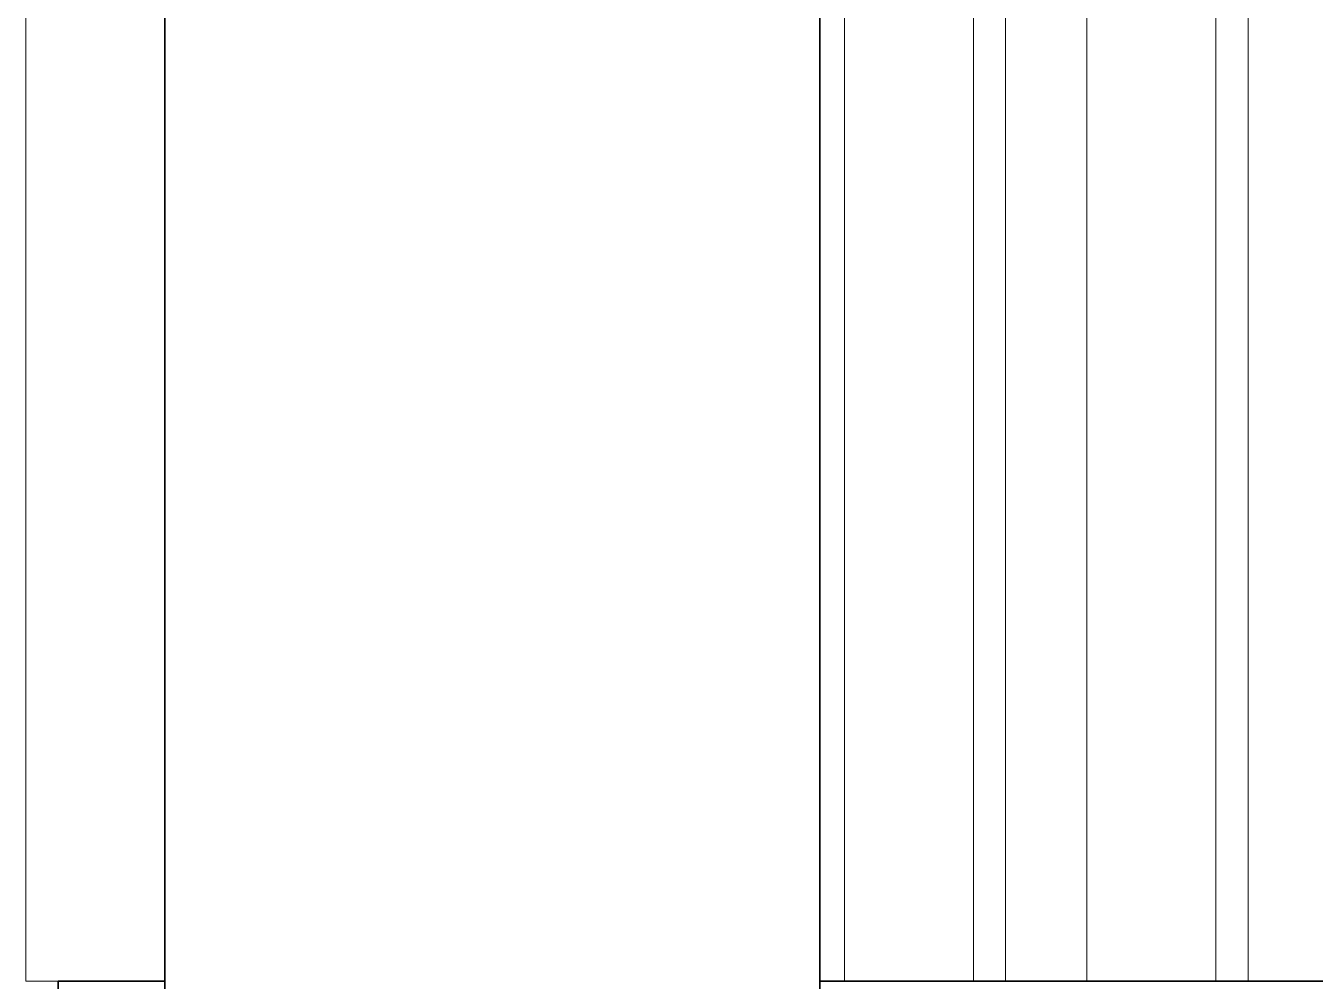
# Model space of a CAD drawing. Header units: millimetres. Extents: x 652554 to 1678317, y -308114 to 170803.
# Drawn here: x 746826 to 747026, y -95181 to -95032.8 of the extents above; entities that cross this region are included whole.
import ezdxf

# ---------------------------------------------------------------- set-up
doc = ezdxf.new("R2010")
doc.units = ezdxf.units.MM
for name, color, linetype, lineweight in [('A-GENM', 7, 'Continuous', 9), ('A-GLAZ-CURT', 7, 'Continuous', 9), ('A-GLAZ-CWMG', 7, 'Continuous', 35), ('E-LITE-EQPM', 7, 'Continuous', 35)]:
    doc.layers.add(name, color=color, linetype=linetype, lineweight=lineweight)

# ---------------------------------------------------------------- blocks, each defined once
blk = doc.blocks.new('DPA_CP_Entrance Louver Grill Vertical Z - Louver Grill Vertical Z-18398311-2241-01 ENTRANCE 2 ENLARGED ELEVATION 1')
at = {"layer": 'A-GLAZ-CURT', "color": 7}
for p, q in [((-632533.83, 105750), (-632567.38, 105750)), ((-632567.38, 105750), (-631997.49, 105750)), ((-632533.83, 105750), (-632490.53, 105750)), ((-632508.83, 105750), (-632533.83, 105750)), ((-631932.54, 105750), (-632533.83, 105750)), ((-632465.53, 105750), (-632508.83, 105750)), ((-632490.53, 105750), (-632465.53, 105750))]:
    blk.add_line(p, q, dxfattribs=at)
blk = doc.blocks.new('DPA_CP_Entrance Louver Grill Vertical Z - Louver Grill Vertical Z-18398376-2241-01 ENTRANCE 2 ENLARGED ELEVATION 1')
at = {"layer": 'A-GLAZ-CURT', "color": 7}
for p, q in [((-632567.38, 105750), (-632540.53, 105750)), ((-632540.53, 105750), (-632567.38, 105750)), ((-632540.53, 105750), (-632490.53, 105750)), ((-632490.53, 105750), (-632540.53, 105750)), ((-632540.53, 105750), (-632490.53, 105750)), ((-632490.53, 105750), (-632540.53, 105750))]:
    blk.add_line(p, q, dxfattribs=at)
blk = doc.blocks.new('DPA_CP_Entrance Louver Grill Vertical Z - Louver Grill Vertical Z-V8-2241-01 ENTRANCE 2 ENLARGED ELEVATION 1')
at = {"layer": 'A-GLAZ-CURT', "color": 7}
for p, q in [((-632690.53, 108525), (-632690.53, 105750)), ((-632690.53, 108525), (-632690.53, 105750)), ((-632668.98, 105750), (-632690.53, 105750)), ((-632690.53, 105750), (-632668.98, 105750)), ((-632567.38, 105750), (-632540.53, 105750)), ((-632540.53, 105750), (-632567.38, 105750)), ((-632540.53, 105750), (-632490.53, 105750)), ((-632490.53, 105750), (-632540.53, 105750)), ((-632540.53, 105750), (-632490.53, 105750)), ((-632490.53, 105750), (-632540.53, 105750))]:
    blk.add_line(p, q, dxfattribs=at)
blk = doc.blocks.new('DPA_CP_Entrance Louver Grill Vertical Z - Louver Grill Vertical Z-V9-2241-01 ENTRANCE 2 ENLARGED ELEVATION 1')
at = {"layer": 'A-GLAZ-CURT', "color": 7}
for p, q in [((-632690.53, 108525), (-632690.53, 105750)), ((-632690.53, 108525), (-632690.53, 105750)), ((-632690.53, 105750), (-632690.53, 108525)), ((-632690.53, 105750), (-632690.53, 108525)), ((-632668.98, 105750), (-632690.53, 105750)), ((-632690.53, 105750), (-632668.98, 105750)), ((-632668.98, 105750), (-632690.53, 105750)), ((-632690.53, 105750), (-632668.98, 105750)), ((-632567.38, 105750), (-632540.53, 105750)), ((-632540.53, 105750), (-632567.38, 105750)), ((-632540.53, 105750), (-632490.53, 105750)), ((-632490.53, 105750), (-632540.53, 105750)), ((-632540.53, 105750), (-632490.53, 105750)), ((-632490.53, 105750), (-632540.53, 105750))]:
    blk.add_line(p, q, dxfattribs=at)
blk = doc.blocks.new('DPA_CP_Entrance Louver Grill Vertical Z - Louver Grill Vertical Z-V15-2241-01 ENTRANCE 2 ENLARGED ELEVATION 1')
at = {"layer": 'A-GLAZ-CURT', "color": 7}
for p, q in [((-632690.53, 108525), (-632690.53, 105750)), ((-632690.53, 108525), (-632690.53, 105750)), ((-632690.53, 105750), (-632690.53, 108525)), ((-632690.53, 105750), (-632690.53, 108525)), ((-632668.98, 105750), (-632690.53, 105750)), ((-632690.53, 105750), (-632668.98, 105750)), ((-632668.98, 105750), (-632690.53, 105750)), ((-632690.53, 105750), (-632668.98, 105750)), ((-632567.38, 105750), (-632540.53, 105750)), ((-632540.53, 105750), (-632567.38, 105750)), ((-632540.53, 105750), (-632490.53, 105750)), ((-632490.53, 105750), (-632540.53, 105750)), ((-632540.53, 105750), (-632490.53, 105750)), ((-632490.53, 105750), (-632540.53, 105750))]:
    blk.add_line(p, q, dxfattribs=at)
blk = doc.blocks.new('GM_Louver Grill Vertical Z - Z Profile-12047552-2241-01 ENTRANCE 2 ENLARGED ELEVATION 1')
at = {"layer": 'A-GENM', "color": 7}
for p, q in [((-632187.62, 105750), (-632187.62, 108525)), ((-632167.62, 105750), (-632167.62, 108525)), ((-632162.62, 105750), (-632162.62, 108525)), ((-632162.62, 105750), (-632167.62, 105750)), ((-632167.62, 105750), (-632165.89, 105750)), ((-632165.89, 105750), (-632162.71, 105750)), ((-632162.71, 105750), (-632122.62, 105750)), ((-632122.54, 105750), (-632162.62, 105750)), ((-632122.62, 105750), (-632107.67, 105750)), ((-632109.4, 105750), (-632122.54, 105750))]:
    blk.add_line(p, q, dxfattribs=at)
blk = doc.blocks.new('GM_Louver Grill Vertical Z - Z Profile-V24-2241-01 ENTRANCE 2 ENLARGED ELEVATION 1')
at = {"layer": 'A-GENM', "color": 7}
for p, q in [((-632536.05, 105750), (-632567.38, 105750)), ((-632567.38, 105750), (-632536.14, 105750)), ((-632536.14, 105750), (-632521.19, 105750)), ((-632522.92, 105750), (-632536.05, 105750)), ((-632521.19, 105750), (-632522.92, 105750))]:
    blk.add_line(p, q, dxfattribs=at)
blk = doc.blocks.new('GM_Louver Grill Vertical Z - Z Profile-V25-2241-01 ENTRANCE 2 ENLARGED ELEVATION 1')
at = {"layer": 'A-GENM', "color": 7}
for p, q in [((-632560.51, 105750), (-632567.38, 105750)), ((-632567.38, 105750), (-632558.78, 105750)), ((-632558.78, 105750), (-632560.51, 105750))]:
    blk.add_line(p, q, dxfattribs=at)
blk = doc.blocks.new('GM_Louver Grill Vertical Z - Z Profile-V30-2241-01 ENTRANCE 2 ENLARGED ELEVATION 1')
at = {"layer": 'A-GENM', "color": 7}
for p, q in [((-632690.53, 105750), (-632690.53, 108525)), ((-632690.53, 105750), (-632690.53, 108525)), ((-632690.53, 105750), (-632690.53, 108525)), ((-632668.98, 105750), (-632690.53, 105750)), ((-632690.53, 105750), (-632688.53, 105750)), ((-632688.53, 105750), (-632668.98, 105750))]:
    blk.add_line(p, q, dxfattribs=at)
blk = doc.blocks.new('GM_Louver Grill Vertical Z - Z Profile-V31-2241-01 ENTRANCE 2 ENLARGED ELEVATION 1')
at = {"layer": 'A-GENM', "color": 7}
for p, q in [((-632690.53, 105750), (-632690.53, 108525)), ((-632683.9, 105750), (-632690.53, 105750)), ((-632688.53, 105750), (-632687.63, 105750))]:
    blk.add_line(p, q, dxfattribs=at)
blk = doc.blocks.new('Rectangular Mullion - Entrance Louver Top-15304691-2241-01 ENTRANCE 2 ENLARGED ELEVATION 1')
at = {"layer": 'A-GLAZ-CWMG', "color": 7}
for p, q in [((-631517.42, 105750), (-632490.53, 105750)), ((-632490.53, 105750), (-631517.42, 105750))]:
    blk.add_line(p, q, dxfattribs=at)
blk = doc.blocks.new('Rectangular Mullion - Entrance Louver Top-15305098-2241-01 ENTRANCE 2 ENLARGED ELEVATION 1')
at = {"layer": 'A-GLAZ-CWMG', "color": 7}
for p, q in [((-632685.53, 105750), (-632668.98, 105750)), ((-632685.53, 105750), (-632685.53, 105720)), ((-632567.38, 105750), (-632058.11, 105750))]:
    blk.add_line(p, q, dxfattribs=at)
blk = doc.blocks.new('Rectangular Mullion - Entrance Louver Top-15305099-2241-01 ENTRANCE 2 ENLARGED ELEVATION 1')
at = {"layer": 'A-GLAZ-CWMG', "color": 7}
for p, q in [((-632685.53, 105720), (-632685.53, 105750)), ((-632565.53, 105550), (-632565.53, 105600))]:
    blk.add_line(p, q, dxfattribs=at)
blk = doc.blocks.new('Rectangular Mullion - Entrance Louver Top-15305105-2241-01 ENTRANCE 2 ENLARGED ELEVATION 1')
at = {"layer": 'A-GLAZ-CWMG', "color": 7}
for p, q in [((-632567.38, 105750), (-632415.53, 105750)), ((-632565.53, 105600), (-632567.38, 105600)), ((-632565.53, 105550), (-632565.53, 105600)), ((-632415.53, 105550), (-632565.53, 105550))]:
    blk.add_line(p, q, dxfattribs=at)
blk = doc.blocks.new('ACM_L14 - LED Street Light Luminaire with Wide Light - PRA4-CB-8-V153-2241-01 ENTRANCE 2 ENLARGED ELEVATION 1')
at = {"layer": 'E-LITE-EQPM', "color": 7}
for p, q in [((-632668.98, 113220), (-632668.98, 101320)), ((-632567.38, 101320), (-632567.38, 113220))]:
    blk.add_line(p, q, dxfattribs=at)

msp = doc.modelspace()

# ---------------------------------------------------------------- block references
at = {"layer": 'A-GENM', "color": 7}
for name, p in [('GM_Louver Grill Vertical Z - Z Profile-V30-2241-01 ENTRANCE 2 ENLARGED ELEVATION 1', (1379516.5465, -200931.019)), ('GM_Louver Grill Vertical Z - Z Profile-V30-2241-01 ENTRANCE 2 ENLARGED ELEVATION 1', (1379516.5465, -200931.019)), ('GM_Louver Grill Vertical Z - Z Profile-V30-2241-01 ENTRANCE 2 ENLARGED ELEVATION 1', (1379516.5465, -200931.019)), ('GM_Louver Grill Vertical Z - Z Profile-V30-2241-01 ENTRANCE 2 ENLARGED ELEVATION 1', (1379516.5465, -200931.019)), ('GM_Louver Grill Vertical Z - Z Profile-V30-2241-01 ENTRANCE 2 ENLARGED ELEVATION 1', (1379516.5465, -200931.019)), ('GM_Louver Grill Vertical Z - Z Profile-V30-2241-01 ENTRANCE 2 ENLARGED ELEVATION 1', (1379516.5465, -200931.019)), ('GM_Louver Grill Vertical Z - Z Profile-V30-2241-01 ENTRANCE 2 ENLARGED ELEVATION 1', (1379516.5465, -200931.019)), ('GM_Louver Grill Vertical Z - Z Profile-V30-2241-01 ENTRANCE 2 ENLARGED ELEVATION 1', (1379516.5465, -200931.019)), ('GM_Louver Grill Vertical Z - Z Profile-V30-2241-01 ENTRANCE 2 ENLARGED ELEVATION 1', (1379516.5465, -200931.019)), ('GM_Louver Grill Vertical Z - Z Profile-V31-2241-01 ENTRANCE 2 ENLARGED ELEVATION 1', (1379516.5465, -200931.019)), ('GM_Louver Grill Vertical Z - Z Profile-V30-2241-01 ENTRANCE 2 ENLARGED ELEVATION 1', (1379516.5465, -200931.019)), ('GM_Louver Grill Vertical Z - Z Profile-V30-2241-01 ENTRANCE 2 ENLARGED ELEVATION 1', (1379516.5465, -200931.019)), ('GM_Louver Grill Vertical Z - Z Profile-V30-2241-01 ENTRANCE 2 ENLARGED ELEVATION 1', (1379516.5465, -200931.019)), ('GM_Louver Grill Vertical Z - Z Profile-V30-2241-01 ENTRANCE 2 ENLARGED ELEVATION 1', (1379516.5465, -200931.019)), ('GM_Louver Grill Vertical Z - Z Profile-V30-2241-01 ENTRANCE 2 ENLARGED ELEVATION 1', (1379516.5465, -200931.019)), ('GM_Louver Grill Vertical Z - Z Profile-V30-2241-01 ENTRANCE 2 ENLARGED ELEVATION 1', (1379516.5465, -200931.019)), ('GM_Louver Grill Vertical Z - Z Profile-V30-2241-01 ENTRANCE 2 ENLARGED ELEVATION 1', (1379516.5465, -200931.019)), ('GM_Louver Grill Vertical Z - Z Profile-V30-2241-01 ENTRANCE 2 ENLARGED ELEVATION 1', (1379516.5465, -200931.019)), ('GM_Louver Grill Vertical Z - Z Profile-V30-2241-01 ENTRANCE 2 ENLARGED ELEVATION 1', (1379516.5465, -200931.019)), ('GM_Louver Grill Vertical Z - Z Profile-V30-2241-01 ENTRANCE 2 ENLARGED ELEVATION 1', (1379516.5465, -200931.019)), ('GM_Louver Grill Vertical Z - Z Profile-V30-2241-01 ENTRANCE 2 ENLARGED ELEVATION 1', (1379516.5465, -200931.019)), ('GM_Louver Grill Vertical Z - Z Profile-V30-2241-01 ENTRANCE 2 ENLARGED ELEVATION 1', (1379516.5465, -200931.019)), ('GM_Louver Grill Vertical Z - Z Profile-V30-2241-01 ENTRANCE 2 ENLARGED ELEVATION 1', (1379516.5465, -200931.019)), ('GM_Louver Grill Vertical Z - Z Profile-V30-2241-01 ENTRANCE 2 ENLARGED ELEVATION 1', (1379516.5465, -200931.019)), ('GM_Louver Grill Vertical Z - Z Profile-V30-2241-01 ENTRANCE 2 ENLARGED ELEVATION 1', (1379516.5465, -200931.019)), ('GM_Louver Grill Vertical Z - Z Profile-V30-2241-01 ENTRANCE 2 ENLARGED ELEVATION 1', (1379516.5465, -200931.019)), ('GM_Louver Grill Vertical Z - Z Profile-V30-2241-01 ENTRANCE 2 ENLARGED ELEVATION 1', (1379516.5465, -200931.019)), ('GM_Louver Grill Vertical Z - Z Profile-V30-2241-01 ENTRANCE 2 ENLARGED ELEVATION 1', (1379516.5465, -200931.019)), ('GM_Louver Grill Vertical Z - Z Profile-V30-2241-01 ENTRANCE 2 ENLARGED ELEVATION 1', (1379516.5465, -200931.019)), ('GM_Louver Grill Vertical Z - Z Profile-V30-2241-01 ENTRANCE 2 ENLARGED ELEVATION 1', (1379516.5465, -200931.019)), ('GM_Louver Grill Vertical Z - Z Profile-V30-2241-01 ENTRANCE 2 ENLARGED ELEVATION 1', (1379516.5465, -200931.019)), ('GM_Louver Grill Vertical Z - Z Profile-V30-2241-01 ENTRANCE 2 ENLARGED ELEVATION 1', (1379516.5465, -200931.019)), ('GM_Louver Grill Vertical Z - Z Profile-V30-2241-01 ENTRANCE 2 ENLARGED ELEVATION 1', (1379516.5465, -200931.019)), ('GM_Louver Grill Vertical Z - Z Profile-V30-2241-01 ENTRANCE 2 ENLARGED ELEVATION 1', (1379516.5465, -200931.019)), ('GM_Louver Grill Vertical Z - Z Profile-V30-2241-01 ENTRANCE 2 ENLARGED ELEVATION 1', (1379516.5465, -200931.019)), ('GM_Louver Grill Vertical Z - Z Profile-V30-2241-01 ENTRANCE 2 ENLARGED ELEVATION 1', (1379516.5465, -200931.019)), ('GM_Louver Grill Vertical Z - Z Profile-V30-2241-01 ENTRANCE 2 ENLARGED ELEVATION 1', (1379516.5465, -200931.019)), ('GM_Louver Grill Vertical Z - Z Profile-V30-2241-01 ENTRANCE 2 ENLARGED ELEVATION 1', (1379516.5465, -200931.019)), ('GM_Louver Grill Vertical Z - Z Profile-V30-2241-01 ENTRANCE 2 ENLARGED ELEVATION 1', (1379516.5465, -200931.019)), ('GM_Louver Grill Vertical Z - Z Profile-V30-2241-01 ENTRANCE 2 ENLARGED ELEVATION 1', (1379516.5465, -200931.019)), ('GM_Louver Grill Vertical Z - Z Profile-V30-2241-01 ENTRANCE 2 ENLARGED ELEVATION 1', (1379516.5465, -200931.019)), ('GM_Louver Grill Vertical Z - Z Profile-V30-2241-01 ENTRANCE 2 ENLARGED ELEVATION 1', (1379516.5465, -200931.019)), ('GM_Louver Grill Vertical Z - Z Profile-V30-2241-01 ENTRANCE 2 ENLARGED ELEVATION 1', (1379516.5465, -200931.019)), ('GM_Louver Grill Vertical Z - Z Profile-V30-2241-01 ENTRANCE 2 ENLARGED ELEVATION 1', (1379516.5465, -200931.019)), ('GM_Louver Grill Vertical Z - Z Profile-V30-2241-01 ENTRANCE 2 ENLARGED ELEVATION 1', (1379516.5465, -200931.019)), ('GM_Louver Grill Vertical Z - Z Profile-V30-2241-01 ENTRANCE 2 ENLARGED ELEVATION 1', (1379516.5465, -200931.019)), ('GM_Louver Grill Vertical Z - Z Profile-V30-2241-01 ENTRANCE 2 ENLARGED ELEVATION 1', (1379516.5465, -200931.019)), ('GM_Louver Grill Vertical Z - Z Profile-V24-2241-01 ENTRANCE 2 ENLARGED ELEVATION 1', (1379516.5465, -200931.019)), ('GM_Louver Grill Vertical Z - Z Profile-V25-2241-01 ENTRANCE 2 ENLARGED ELEVATION 1', (1379516.5465, -200931.019)), ('GM_Louver Grill Vertical Z - Z Profile-12047552-2241-01 ENTRANCE 2 ENLARGED ELEVATION 1', (1379140.624, -200931.019)), ('GM_Louver Grill Vertical Z - Z Profile-12047552-2241-01 ENTRANCE 2 ENLARGED ELEVATION 1', (1379178.2163, -200931.019))]:
    msp.add_blockref(name, p, dxfattribs=at)
at = {"layer": 'A-GLAZ-CURT', "color": 7}
for name in ['DPA_CP_Entrance Louver Grill Vertical Z - Louver Grill Vertical Z-18398376-2241-01 ENTRANCE 2 ENLARGED ELEVATION 1', 'DPA_CP_Entrance Louver Grill Vertical Z - Louver Grill Vertical Z-18398376-2241-01 ENTRANCE 2 ENLARGED ELEVATION 1', 'DPA_CP_Entrance Louver Grill Vertical Z - Louver Grill Vertical Z-18398376-2241-01 ENTRANCE 2 ENLARGED ELEVATION 1', 'DPA_CP_Entrance Louver Grill Vertical Z - Louver Grill Vertical Z-18398376-2241-01 ENTRANCE 2 ENLARGED ELEVATION 1', 'DPA_CP_Entrance Louver Grill Vertical Z - Louver Grill Vertical Z-18398376-2241-01 ENTRANCE 2 ENLARGED ELEVATION 1', 'DPA_CP_Entrance Louver Grill Vertical Z - Louver Grill Vertical Z-18398376-2241-01 ENTRANCE 2 ENLARGED ELEVATION 1', 'DPA_CP_Entrance Louver Grill Vertical Z - Louver Grill Vertical Z-18398376-2241-01 ENTRANCE 2 ENLARGED ELEVATION 1', 'DPA_CP_Entrance Louver Grill Vertical Z - Louver Grill Vertical Z-18398376-2241-01 ENTRANCE 2 ENLARGED ELEVATION 1', 'DPA_CP_Entrance Louver Grill Vertical Z - Louver Grill Vertical Z-18398376-2241-01 ENTRANCE 2 ENLARGED ELEVATION 1', 'DPA_CP_Entrance Louver Grill Vertical Z - Louver Grill Vertical Z-V8-2241-01 ENTRANCE 2 ENLARGED ELEVATION 1', 'DPA_CP_Entrance Louver Grill Vertical Z - Louver Grill Vertical Z-V9-2241-01 ENTRANCE 2 ENLARGED ELEVATION 1', 'DPA_CP_Entrance Louver Grill Vertical Z - Louver Grill Vertical Z-V15-2241-01 ENTRANCE 2 ENLARGED ELEVATION 1', 'DPA_CP_Entrance Louver Grill Vertical Z - Louver Grill Vertical Z-18398311-2241-01 ENTRANCE 2 ENLARGED ELEVATION 1']:
    msp.add_blockref(name, (1379516.5465, -200931.019), dxfattribs=at)
at = {"layer": 'A-GLAZ-CWMG', "color": 7}
for name in ['Rectangular Mullion - Entrance Louver Top-15305098-2241-01 ENTRANCE 2 ENLARGED ELEVATION 1', 'Rectangular Mullion - Entrance Louver Top-15305099-2241-01 ENTRANCE 2 ENLARGED ELEVATION 1', 'Rectangular Mullion - Entrance Louver Top-15305105-2241-01 ENTRANCE 2 ENLARGED ELEVATION 1', 'Rectangular Mullion - Entrance Louver Top-15304691-2241-01 ENTRANCE 2 ENLARGED ELEVATION 1']:
    msp.add_blockref(name, (1379516.5465, -200931.019), dxfattribs=at)
at = {"layer": 'E-LITE-EQPM', "color": 7}
msp.add_blockref('ACM_L14 - LED Street Light Luminaire with Wide Light - PRA4-CB-8-V153-2241-01 ENTRANCE 2 ENLARGED ELEVATION 1', (1379516.5465, -200931.019), dxfattribs=at)

doc.saveas('drawing.dxf')
